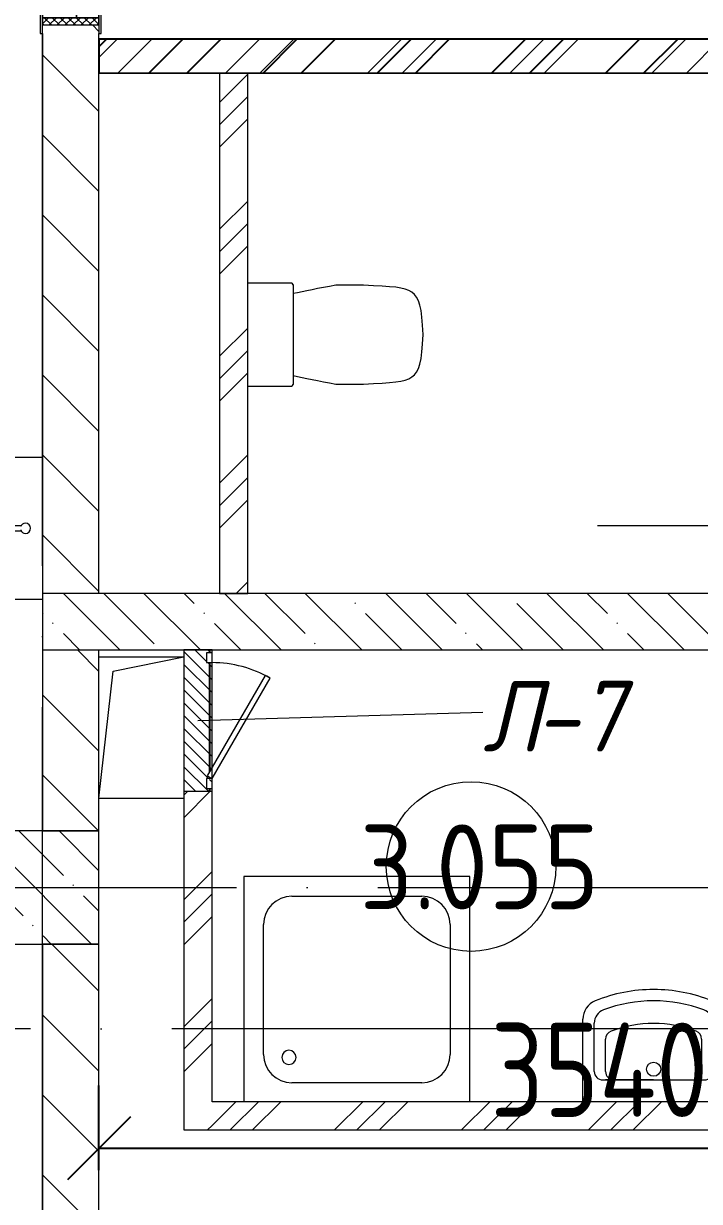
# Model space of a CAD drawing. Header units: millimetres. Extents: x -68946 to 690821, y -552984 to 293768.
# Drawn here: x 164486 to 166877, y -237041 to -232876 of the extents above; entities that cross this region are included whole.
import ezdxf

# ---------------------------------------------------------------- set-up
doc = ezdxf.new("R2010")
doc.units = ezdxf.units.MM
doc.linetypes.add('ADSK_Линия сетки', pattern=[2500, 2000, -250, 0, -250])
doc.layers.get('Defpoints').update_dxf_attribs({"color": 250})
for name, color, linetype, lineweight in [('0) блоки', 250, 'Continuous', 25), ('A-AREA-____-IDEN', 250, 'Continuous', 9), ('A-DETL-GENF-OTLN', 250, 'Continuous', 5), ('A-DOOR-____-IDEN', 250, 'Continuous', 9), ('A-DOOR-____-MCUT', 250, 'Continuous', 5), ('A-DOOR-____-OTLN', 250, 'Continuous', 5), ('A-DOOR-FRAM-MCUT', 250, 'Continuous', 5), ('A-DOOR-FRAM-OTLN', 250, 'Continuous', 5), ('A-FLOR-____-OTLN', 250, 'Continuous', 9), ('A-GENM-____-MCUT', 250, 'Continuous', 25), ('A-GENM-____-OTLN', 250, 'Continuous', 9), ('A-GLAZ-____-OTLN', 250, 'Continuous', 5), ('A-WALL-____-MCUT', 250, 'Continuous', 13), ('A-WALL-____-PATT', 250, 'Continuous', 13), ('P-SANR-FIXT-OTLN', 250, 'Continuous', 9), ('S-COLS-____-MCUT', 250, 'Continuous', 25), ('S-COLS-____-OTLN', 250, 'Continuous', 9), ('S-GRID-____-OTLN', 250, 'Continuous', 9)]:
    doc.layers.add(name, color=color, linetype=linetype, lineweight=lineweight)
doc.styles.add('ISOCPEUR_1', font='isocpeur.ttf', dxfattribs={"width": 0.9, "height": 250})
doc.styles.add('ISOCPEUR_I', font='isocpeui.ttf', dxfattribs={"width": 0.9, "height": 12.5})
doc.styles.get("Standard").update_dxf_attribs({"font": 'ГОСТ тип А.ttf'})
doc.dimstyles.new('А3', dxfattribs={"dimtxt": 333, "dimasz": 222, "dimexe": 222, "dimexo": 111, "dimgap": 111, "dimtad": 1, "dimtoh": 1, "dimdec": 0, "dimrnd": 0.0015, "dimzin": 0, "dimdsep": 46, "dimtxsty": 'Standard', "dimblk": 'OBLIQUE', "dimcen": 0, "dimclrd": 7, "dimclre": 7, "dimclrt": 7, "dimadec": 0, "dimazin": 0, "dimtfac": 1, "dimtdec": 0, "dimtofl": 0, "dimtmove": 0, "dimatfit": 3, "dimfxl": 1, "dimtolj": 1, "dimtzin": 0, "dimarcsym": 0})
pattern_1 = [(45, (28052.9, -258555.93), (-224.5064, 224.5064), []), (45, (28132.28, -258555.93), (0, 449.0128), []), (45, (27973.53, -258555.93), (0, 449.0128), [])]
pattern_2 = [(135, (28052.9, -258555.93), (-142.5612, -142.5612), []), (135, (28195.47, -258555.93), (-142.5612, -142.5612), [252.016, -50.403, 3.353, -47.05])]

# ---------------------------------------------------------------- blocks, each defined once
blk = doc.blocks.new('Дверь_СКБ_2Ст_Внутренняя1 - Н_ВВ-10_3_2200x2600h_Фрамуга сверху 2-42980832-АР1_Маркировочный план 3 этажа секция 2_3')
at = {"layer": 'A-DOOR-____-OTLN'}
h = blk.add_hatch(dxfattribs=at)
h.set_pattern_fill('FP_12', color=256, style=0, pattern_type=2)
h.set_pattern_definition([(135, (1201.41, 164.685), (-14.1421, -14.1421), []), (225, (1201.41, 164.685), (14.1421, -14.1421), [])])
h.paths.add_polyline_path([(1112.5, 20), (1112.5, 100), (1087.5, 100), (1087.5, -100), (1112.5, -100), (1112.5, -20)])
at = {"layer": 'A-DOOR-FRAM-OTLN'}
h = blk.add_hatch(dxfattribs=at)
h.set_pattern_fill('FP_13', color=256, style=0, pattern_type=2)
h.set_pattern_definition([(45, (-921.384, 164.685), (-14.1421, 14.1421), []), (135, (-921.384, 164.685), (-14.1421, -14.1421), [])])
h.paths.add_polyline_path([(-1062.5, -20), (-1062.5, 100), (-1087.5, 100), (-1087.5, -100), (-1062.5, -100)])
at = {"layer": 'A-DOOR-____-MCUT'}
for p, q in [((-937.5, 1050), (-937.5, 100)), ((-897.5, 1050), (-937.5, 1050)), ((-897.5, 100), (-897.5, 1050)), ((962.5, 1050), (922.5, 1050)), ((922.5, 1050), (922.5, 100)), ((962.5, 100), (962.5, 1050)), ((-937.5, 100), (-897.5, 100)), ((922.5, 100), (962.5, 100))]:
    blk.add_line(p, q, dxfattribs=at)
at = {"layer": 'A-DOOR-____-OTLN'}
for centre, start, end in [((-937.5, 100), 0, 90), ((962.5, 100), 90, 180)]:
    blk.add_arc(centre, 950, start, end, dxfattribs=at)
at = {"layer": 'A-DOOR-FRAM-MCUT'}
for p, q in [((-1047.5, 108), (-1117.5, 108)), ((-1117.5, 108), (-1117.5, 100)), ((-1117.5, 100), (-1047.5, 100)), ((-1062.5, 100), (-1087.5, 100)), ((-1087.5, 100), (-1087.5, -100)), ((-937.5, 100), (-1062.5, 100)), ((-1062.5, 100), (-1062.5, 20)), ((-1062.5, -100), (-1062.5, 100)), ((-1047.5, 100), (-1062.5, 100)), ((-1062.5, 100), (-1062.5, 99)), ((-1062.5, 99), (-1047.5, 99)), ((-1047.5, 100), (-1047.5, 108)), ((-1047.5, 99), (-1047.5, 100)), ((-937.5, 60), (-937.5, 100)), ((962.5, 100), (962.5, 60)), ((1087.5, 100), (962.5, 100)), ((1142.5, 108), (1072.5, 108)), ((1072.5, 108), (1072.5, 100)), ((1087.5, 100), (1072.5, 100)), ((1072.5, 100), (1072.5, 99)), ((1072.5, 100), (1142.5, 100)), ((1072.5, 99), (1087.5, 99)), ((1087.5, 20), (1087.5, 100)), ((1112.5, 100), (1087.5, 100)), ((1087.5, 100), (1087.5, -100)), ((1087.5, 99), (1087.5, 100)), ((1112.5, -100), (1112.5, 100)), ((1142.5, 100), (1142.5, 108)), ((-927.5, 60), (-937.5, 60)), ((-927.5, 20), (-927.5, 60)), ((962.5, 60), (952.5, 60)), ((952.5, 60), (952.5, 20)), ((-1062.5, 20), (-927.5, 20)), ((-1047.5, 20), (-1062.5, 20)), ((-1062.5, 20), (-1062.5, -100)), ((-1047.5, -100), (-1047.5, 20)), ((952.5, 20), (1087.5, 20)), ((1087.5, 20), (1072.5, 20)), ((1072.5, 20), (1072.5, -100)), ((1087.5, -100), (1087.5, 20)), ((-1047.5, -100), (-1117.5, -100)), ((-1117.5, -100), (-1117.5, -108)), ((-1117.5, -108), (-1047.5, -108)), ((-1087.5, -100), (-1062.5, -100)), ((-1062.5, -100), (-1047.5, -100)), ((-1047.5, -108), (-1047.5, -100)), ((1072.5, -100), (1087.5, -100)), ((1142.5, -100), (1072.5, -100)), ((1072.5, -100), (1072.5, -108)), ((1072.5, -108), (1142.5, -108)), ((1087.5, -100), (1112.5, -100)), ((1142.5, -108), (1142.5, -100))]:
    blk.add_line(p, q, dxfattribs=at)
blk = doc.blocks.new('SND_Aquanet_Душевой поддон_HX108_Квадратный_С опорами_Сантехкомплект__$ - 800х800-18975619-АР1_Маркировочный план 3 этажа секция 2_3')
at = {"layer": 'P-SANR-FIXT-OTLN', "lineweight": 5}
for p, q in [((400, 400), (-396.7, 400)), ((400, -400), (400, 400)), ((-230, 330), (230, 330)), ((-330, -230), (-330, 230)), ((330, 230), (330, -230)), ((230, -330), (-230, -330)), ((-396.7, -400), (400, -400))]:
    blk.add_line(p, q, dxfattribs=at)
for centre, radius, start, end in [((-230, 230), 100, 90, 180), ((230, 230), 100, 0, 90), ((-240, 240), 25, 90, 270), ((-240, 240), 25, 270, 90), ((-230, -230), 100, 180, 270), ((230, -230), 100, 270, 0)]:
    blk.add_arc(centre, radius, start, end, dxfattribs=at)
blk = doc.blocks.new('SND_2D_Раковина - 500x400-25980301-АР1_Маркировочный план 3 этажа секция 2_3')
at = {"layer": 'P-SANR-FIXT-OTLN', "lineweight": 5}
for p, q in [((-250, -176.7), (-250, 114.9)), ((-250, -176.7), (-250, 114.9)), ((-250, -176.7), (-250, 114.9)), ((-210, -70), (-210, 101.2)), ((210, 101.2), (210, -70)), ((250, 114.9), (250, -176.7)), ((250, 114.9), (250, -176.7)), ((250, 114.9), (250, -176.7)), ((-170, -70), (-170, 44.6)), ((170, 44.6), (170, -70)), ((-180, -100), (-160, -100)), ((0, -100), (-170, -100)), ((-140, -100), (140, -100)), ((140, -100), (180, -100))]:
    blk.add_line(p, q, dxfattribs=at)
blk.add_circle((0, -61.8), 25, dxfattribs=at)
for centre, radius, start, end in [((0, -328.6), 548.6, 90, 112.0913), ((0, -328.6), 548.6, 90, 112.0913), ((0, -328.6), 548.6, 90, 112.0913), ((0, -328.6), 548.6, 67.9087, 90), ((0, -328.6), 548.6, 67.9087, 90), ((0, -328.6), 548.6, 67.9087, 90), ((-180, 114.9), 70, 112.0913, 180), ((-180, 114.9), 70, 112.0913, 180), ((-180, 114.9), 70, 112.0913, 180), ((0, -328.6), 508.6, 90, 110.4185), ((0, -328.6), 508.6, 69.5815, 90), ((180, 114.9), 70, 0, 67.9087), ((180, 114.9), 70, 0, 67.9087), ((180, 114.9), 70, 0, 67.9087), ((-160, 101.2), 50, 110.4185, 180), ((160, 101.2), 50, 360, 69.5815), ((0, -328.6), 428.6, 90, 110.5616), ((0, -328.6), 428.6, 69.4384, 90), ((-140, 44.6), 30, 110.5616, 180), ((140, 44.6), 30, 0, 69.4384), ((-180, -70), 30, 180, 270), ((-140, -70), 30, 180, 270), ((140, -70), 30, 270, 0), ((180, -70), 30, 270, 0)]:
    blk.add_arc(centre, radius, start, end, dxfattribs=at)
blk = doc.blocks.new('SND_Унитаз_Santek_HEO - Santek HEO_ 365х635х785_ выпуск-прямой_ PN4_5_ Х-резьба НР DN15_ К-гл_кон_ П DN100-V31-АР1_Маркировочный план 3 этажа секция 2_3')
at = {"layer": 'P-SANR-FIXT-OTLN', "lineweight": 5}
for p, q in [((-182.5, -14), (-182.5, -165.8)), ((182.5, -165.8), (182.5, -14)), ((-172.5, -175.8), (172.5, -175.8)), ((-175, -325.6), (-175, -423.4)), ((175, -423.4), (175, -325.6))]:
    blk.add_line(p, q, dxfattribs=at)
for centre, start, end in [((-172.5, -165.8), 180, 270), ((-172.5, -165.8), 180, 255), ((172.5, -165.8), 270, 360), ((172.5, -165.8), 285, 360)]:
    blk.add_arc(centre, 10, start, end, dxfattribs=at)
for points in [[(-145, -174.9), (-153.6, -214.5), (-163, -263.9), (-175, -325.6)], [(175, -325.6), (163, -263.9), (153.6, -214.5), (145, -174.9)]]:
    blk.add_open_spline(points, degree=3, dxfattribs=at)
for points, knots in [([(-175, -423.4), (-169.2, -526.5), (-168.1, -609.5), (-96, -631.3), (0, -634.5)], [0, 0, 0, 0, 0.2757876, 0.5440111, 0.5440111, 0.5440111, 0.5440111]), ([(0, -634.5), (96, -631.3), (168.1, -609.5), (169.2, -526.5), (175, -423.4)], [0, 0, 0, 0, 0.2682234, 0.5440111, 0.5440111, 0.5440111, 0.5440111])]:
    blk.add_open_spline(points, degree=3, knots=knots, dxfattribs=at)
blk = doc.blocks.new('Раковина_АИ_3D_Рен_МГН_Santek Neo 50 - Раковина 500x400x170-V68-АР1_Маркировочный план 3 этажа секция 2_3')
at = {"layer": 'P-SANR-FIXT-OTLN', "lineweight": 5}
for p, q in [((-250, 25), (-250, -335)), ((250, -335), (250, 25)), ((-170, -75), (-10, -75)), ((-10, -167), (-10, -49.9)), ((10, -50), (10, -167)), ((10, -75), (170, -75)), ((-170, -89.7), (170, -89.7)), ((-220, -295), (-220, -125)), ((-220, -295), (-220, -139.7)), ((-5.9, -137), (-7, -137)), ((-7, -137), (-7, -137)), ((-5.9, -137), (5.9, -137)), ((0, -150), (0, -220)), ((7, -137), (5.9, -137)), ((7, -137), (7, -137)), ((220, -125), (220, -295)), ((220, -139.7), (220, -295)), ((35, -185), (-35, -185)), ((-10, -167), (10, -167)), ((170, -345), (-170, -345)), ((170, -345), (-170, -345)), ((-210, -375), (210, -375))]:
    blk.add_line(p, q, dxfattribs=at)
for centre, radius, start, end in [((0, -35), 18, 360, 180), ((0, -35), 18, 180, 250.809), ((0, -35), 18, 289.191, 360), ((-170, -125), 50, 90, 180), ((0, -35), 18, 295.1932, 300), ((0, -35), 18, 309.9994, 315), ((0, -35), 18, 324.9997, 330), ((170, -125), 50, 0, 90), ((-170, -139.7), 50, 90, 180), ((170, -139.7), 50, 0, 90), ((0, -185), 35, 0, 180), ((0, -185), 35, 106.6727, 180), ((0, -185), 23, 360, 180), ((0, -185), 23, 115.3299, 180), ((0, -185), 23, 360, 64.6701), ((0, -185), 35, 0, 73.3273), ((0, -185), 35, 180, 0), ((0, -185), 35, 180, 360), ((0, -185), 23, 180, 360), ((0, -185), 23, 180, 360), ((-170, -295), 50, 180, 270), ((-170, -295), 50, 180, 270), ((170, -295), 50, 270, 0), ((170, -295), 50, 270, 0), ((-210, -335), 40, 180, 270), ((210, -335), 40, 270, 0)]:
    blk.add_arc(centre, radius, start, end, dxfattribs=at)
for points in [[(-6.2, -51.9), (-6.1, -51.9), (-6, -52), (-5.9, -52)], [(5.9, -52), (6, -52), (6.1, -51.9), (6.2, -51.9)]]:
    blk.add_open_spline(points, degree=3, dxfattribs=at)
blk = doc.blocks.new('_Wn_-As_OpeningMEP_floor__Rectangular - _Wn_-As_OpeningMEP_floor__Rectangular-39869585-АР1_Маркировочный план 3 этажа секция 2_3')
at = {"layer": 'A-DETL-GENF-OTLN', "lineweight": 5}
for p, q in [((-100, 250), (150, 300)), ((-150, -199.8), (-100, 250))]:
    blk.add_line(p, q, dxfattribs=at)
blk = doc.blocks.new('АР_Люк - ЛРС_ВК_500х400_наружный_NCS S 1000-N-V205-АР1_Маркировочный план 3 этажа секция 2_3')
at = {"layer": 'A-DOOR-____-OTLN'}
h = blk.add_hatch(dxfattribs=at)
h.set_pattern_fill('FP_144', color=256, style=0, pattern_type=2)
h.set_pattern_definition([(45, (125, 0), (-22.6274, 22.6274), [])])
h.paths.add_polyline_path([(375, -50), (375, 50), (330, 50), (320, 32.7), (290, 50), (-80, 50), (-80, 30), (-115, 30), (-115, 50), (-125, 50), (-125, -50), (207.3, -50)])
h.paths.add_polyline_path([(340, 43), (330, 41), (330, 43)])
h.paths.add_polyline_path([(365, 48), (365, 43), (340, 43)])
h.paths.add_polyline_path([(365, 30), (330, 30), (330, 40), (365, 40), (365, 32.7)])
at = {"layer": 'A-DETL-GENF-OTLN', "lineweight": 5}
for p, q in [((375, 50), (-125, 50)), ((-125, 50), (-125, -50)), ((375, -50), (375, 50)), ((-125, -50), (375, -50))]:
    blk.add_line(p, q, dxfattribs=at)
at = {"layer": 'A-DOOR-____-MCUT', "lineweight": 5}
for p, q in [((-25.1, 255), (-35.1, 237.7)), ((330, 50), (-25.1, 255)), ((-35.1, 237.7), (320, 32.7)), ((-80, 50), (-115, 50)), ((-115, 50), (-115, 30)), ((-80, 30), (-80, 50)), ((320, 32.7), (330, 50)), ((365, 50), (330, 50)), ((330, 50), (330, 30)), ((365, 30), (365, 50)), ((-115, 30), (-80, 30)), ((330, 30), (365, 30))]:
    blk.add_line(p, q, dxfattribs=at)
blk.add_arc((330, 50), 410, 150, 180, dxfattribs=at)
at = {"layer": 'A-DOOR-____-OTLN'}
blk.add_line((330, 50), (-25.1, 255), dxfattribs=at)
blk = doc.blocks.new('ASML_АР_Отделка Люка - ВО Отделка люков_Грунтовка 0_Шпатлевка 0_Окраска 0_0-42722003-АР1_Маркировочный план 3 этажа секция 2_3')
at = {"layer": 'A-GENM-____-MCUT', "lineweight": 5}
for p, q in [((-240, 3), (-250, 3)), ((-250, 3), (-250, 0)), ((177.1, 3), (-205, 3)), ((205, 3), (201, 3)), ((250, 3), (240, 3)), ((250, 0), (250, 3)), ((-250, 0), (-240, 0)), ((-205, 0), (182.3, 0)), ((199.2, 0), (205, 0)), ((240, 0), (250, 0))]:
    blk.add_line(p, q, dxfattribs=at)
blk = doc.blocks.new('AAR_СКБ_Марка_Помещения_мал - Номер-28977439-АР1_Маркировочный план 3 этажа секция 2_3')
at = {"layer": 'A-AREA-____-IDEN'}
blk.add_circle((-0.028, 0), 3, dxfattribs=at)
blk = doc.blocks.new('_Oblique')
at = {"color": 0, "linetype": 'ByBlock', "lineweight": -2}
blk.add_line((-0.5, -0.5), (0.5, 0.5), dxfattribs=at)
blk = doc.blocks.new('*D5422')
at = {"color": 7, "lineweight": -2, "transparency": 16777216}
for p, q in [((164752.9, -232820.1), (164752.9, -232320.1)), ((168302.9, -232819.8), (168302.9, -232319.8)), ((164752.9, -232542.1), (168302.9, -232541.8))]:
    blk.add_line(p, q, dxfattribs=at)
at = {"layer": 'Defpoints', "color": 0, "lineweight": 30, "transparency": 16777216}
for p in [(168302.9, -232541.8), (164752.9, -232931.1), (168302.9, -232930.8)]:
    blk.add_point(p, dxfattribs=at)
at = {"color": 7, "lineweight": -2, "transparency": 16777216, "xscale": 222, "yscale": 222, "zscale": 222}
for p, rotation in [((164752.9, -232542.1), 180.0051588255423), ((168302.9, -232541.8), 0.005158825542255155)]:
    blk.add_blockref('_Oblique', p, dxfattribs=dict(at, rotation=rotation))
at = {"color": 7, "transparency": 16777216, "insert": (166527.8, -232264.4), "char_height": 333, "attachment_point": 5, "rotation": 0.0052}
blk.add_mtext('\\A1;3550', dxfattribs=at)
blk = doc.blocks.new('*D5423')
at = {"color": 7, "lineweight": -2, "transparency": 16777216}
for p, q in [((164752.9, -236930.8), (164752.9, -236631.3)), ((168293.1, -236930.6), (168293, -236631.2)), ((164752.9, -236853.3), (168293, -236853.2))]:
    blk.add_line(p, q, dxfattribs=at)
at = {"layer": 'Defpoints', "color": 0, "lineweight": 30, "transparency": 16777216}
for p in [(168293, -236853.2), (164752.9, -237041.8), (168293.1, -237041.6)]:
    blk.add_point(p, dxfattribs=at)
at = {"color": 7, "lineweight": -2, "transparency": 16777216, "xscale": 222, "yscale": 222, "zscale": 222}
for p, rotation in [((164752.9, -236853.3), 180.0025794127736), ((168293, -236853.2), 0.002579412773576604)]:
    blk.add_blockref('_Oblique', p, dxfattribs=dict(at, rotation=rotation))
at = {"color": 7, "transparency": 16777216, "insert": (166523, -236575.8), "char_height": 333, "attachment_point": 5, "rotation": 0.0026}
blk.add_mtext('\\A1;3540', dxfattribs=at)

msp = doc.modelspace()

# ---------------------------------------------------------------- hatches: boundary and pattern name
at = {"layer": '0) блоки'}
h = msp.add_hatch(dxfattribs=at)
h.set_pattern_fill('ANSI32', color=256, scale=30)
h.set_pattern_definition([(45, (0, 4110.83), (-202.05576, 202.05576), []), (45, (134.7, 4110.83), (-202.05576, 202.05576), [])])
h.paths.add_polyline_path([(164752.9057, -232931.0884), (164752.9057, -233050.929), (168293.0562, -233050.6103), (168293.0562, -232930.7696)])
at = {"layer": 'A-WALL-____-PATT', "lineweight": 15}
h = msp.add_hatch(dxfattribs=at)
h.set_pattern_fill('FP_1', color=256, style=0, pattern_type=2)
h.set_pattern_definition([(135, (28052.9, -258555.93), (-141.42136, -141.42136), [])])
h.paths.add_polyline_path([(164728.2838, -239730.9286), (164752.9057, -239730.9286), (164752.8838, -239530.9292), (164552.9057, -239530.9292), (164552.9057, -239730.9286)])
h.paths.add_polyline_path([(164552.9057, -239130.928), (164752.9056, -239130.928), (164752.8838, -236130.9292), (164552.9057, -236130.9292), (164552.9057, -237713.7219)])
h.paths.add_polyline_path([(164752.9057, -235730.9292), (164752.8838, -235090.9286), (164552.9057, -235090.9286), (164552.9057, -235730.9292), (164752.8838, -235730.9292)])
h.paths.add_polyline_path([(164552.9057, -234890.9286), (164752.9057, -234890.9286), (164752.8838, -232880.9286), (164552.9057, -232880.9286), (164552.9057, -234641.3808)])
h.paths.add_polyline_path([(164728.2838, -230680.9286), (164752.9057, -230680.9286), (164752.8838, -230430.9297), (164552.906, -230430.9286), (164552.9057, -230680.9286), (164632.9057, -230680.9286)])
h = msp.add_hatch(dxfattribs=at)
h.set_pattern_fill('FP_2', color=256, style=0, pattern_type=2)
h.set_pattern_definition([(45, (28052.9, -258555.93), (-251.4472, 251.4472), []), (45, (28052.9, -258174.93), (-251.4472, 251.4472), [])])
h.paths.add_polyline_path([(168281.3455, -233050.929), (168302.9057, -233050.929), (168302.9057, -232930.929), (164752.9057, -232930.929), (164752.9057, -233050.929), (168272.8838, -233050.929)])
h = msp.add_hatch(dxfattribs=at)
h.set_pattern_fill('FP_11', color=256, style=0, pattern_type=2)
h.set_pattern_definition(pattern_1)
h.paths.add_polyline_path([(165179.0766, -234890.9286), (165279.0766, -234890.9286), (165279.0766, -233050.929), (165179.0766, -233050.929), (165179.0766, -234664.0515)])
h = msp.add_hatch(dxfattribs=at)
h.set_pattern_fill('FP_19', color=256, style=0, pattern_type=2)
h.set_pattern_definition(pattern_2)
h.paths.add_polyline_path([(166079.8867, -235090.9286), (168302.8838, -235090.9286), (168302.8838, -234890.9286), (164552.8838, -234890.9286), (164552.9057, -235090.9286), (165279.0766, -235090.9286)])
h = msp.add_hatch(dxfattribs=at)
h.set_pattern_fill('FP_11', color=256, style=0, pattern_type=2)
h.set_pattern_definition(pattern_1)
h.paths.add_polyline_path([(165153.0766, -236788.4804), (165153.0766, -235590.9286), (165053.0766, -235590.9286), (165053.0766, -236788.4804)])
h = msp.add_hatch(dxfattribs=at)
h.set_pattern_fill('FP_11', color=256, style=0, pattern_type=2)
h.set_pattern_definition(pattern_1)
h.paths.add_polyline_path([(167431.4897, -236788.4804), (168302.8838, -236788.4804), (168302.1469, -236688.4804), (165153.0766, -236688.4804), (165153.0766, -236788.4804), (166079.8867, -236788.4804)])
at = {"layer": 'S-COLS-____-OTLN', "lineweight": 5}
h = msp.add_hatch(dxfattribs=at)
h.set_pattern_fill('FP_19', color=256, style=0, pattern_type=2)
h.set_pattern_definition(pattern_2)
h.paths.add_polyline_path([(164352.8838, -236130.9292), (164752.8838, -236130.9292), (164752.8838, -235730.9292), (164352.8838, -235730.9292), (164352.8838, -235858.9286)])

# ---------------------------------------------------------------- linework, layer by layer
at = {"layer": '0) блоки'}
msp.add_lwpolyline([(164752.9057, -232931.0884), (164752.9057, -233050.929), (168293.0562, -233050.6103), (168293.0562, -232930.7696)], close=True, dxfattribs=at)
at = {"layer": 'A-DOOR-____-IDEN'}
msp.add_line((165103.0766, -235340.9286), (166110.7192, -235311.4051), dxfattribs=at)
at = {"layer": 'A-FLOR-____-OTLN', "lineweight": 5}
for p, q in [((166516.0341, -234650.9286), (167285.0766, -234650.9286)), ((164752.9057, -235115.9286), (165052.8838, -235115.9286)), ((165052.8838, -235115.9286), (165052.8838, -235615.9286)), ((165052.8838, -235615.9286), (164752.9057, -235615.9286))]:
    msp.add_line(p, q, dxfattribs=at)
at = {"layer": 'A-WALL-____-MCUT', "color": 7, "lineweight": 15}
for p, q in [((164552.9057, -232910.9286), (164552.9057, -234890.9286)), ((164752.9057, -232930.929), (164752.9057, -232910.9286)), ((168502.9057, -232930.929), (164752.9057, -232930.929)), ((164752.9057, -233050.929), (168302.9057, -233050.929)), ((164752.9057, -234890.9286), (164752.9057, -233050.929)), ((165279.0766, -233050.9286), (165179.0766, -233050.9286)), ((165179.0766, -233050.9286), (165179.0766, -234890.9286)), ((165279.0766, -234890.9286), (165279.0766, -233050.9286)), ((165179.0766, -234890.9286), (165279.0766, -234890.9286)), ((164552.9057, -235090.9286), (164552.9057, -235730.9292)), ((164752.9057, -235730.9292), (164752.9057, -235090.9286)), ((165053.0766, -235090.9286), (165053.0766, -236788.4804)), ((165143.0766, -235090.9286), (165053.0766, -235090.9286)), ((165153.0766, -235090.9286), (165146.0766, -235090.9286)), ((165153.0766, -235100.9286), (165153.0766, -235090.9286)), ((165153.0766, -235505.9286), (165153.0766, -235135.9286)), ((165153.0766, -236688.4804), (165153.0766, -235580.9286)), ((164552.9057, -236130.9292), (164552.9057, -239130.9292)), ((164752.9057, -239130.9292), (164752.9057, -236130.9292)), ((168302.8838, -236688.4804), (165153.0766, -236688.4804)), ((165053.0766, -236788.4804), (168302.8838, -236788.4804))]:
    msp.add_line(p, q, dxfattribs=at)
at = {"layer": 'A-WALL-____-MCUT', "lineweight": 15}
for p, q in [((164752.9057, -232930.929), (164752.9057, -233050.929)), ((164552.9057, -235730.9292), (164752.9057, -235730.9292)), ((164752.9057, -236130.9292), (164552.9057, -236130.9292))]:
    msp.add_line(p, q, dxfattribs=at)
at = {"layer": 'A-WALL-____-MCUT', "color": 250, "lineweight": 15}
for p, q in [((164552.8838, -234890.9286), (164552.8838, -235090.9286)), ((168302.9057, -234890.9286), (164552.8838, -234890.9286)), ((164552.9067, -234890.9286), (164552.9067, -235090.9286)), ((164552.8838, -235090.9286), (165143.0766, -235090.9286)), ((165146.0766, -235090.9286), (168302.9057, -235090.9286))]:
    msp.add_line(p, q, dxfattribs=at)
at = {"layer": 'S-COLS-____-MCUT', "lineweight": 5}
for p, q in [((164552.9057, -235730.9292), (164352.8838, -235730.9292)), ((164752.8838, -236130.9292), (164752.8838, -235730.9292)), ((164352.8838, -236130.9292), (164552.9057, -236130.9292))]:
    msp.add_line(p, q, dxfattribs=at)
at = {"layer": 'S-COLS-____-OTLN', "lineweight": 5}
for p, q in [((164752.8838, -235730.9292), (164552.9057, -235730.9292)), ((164552.9057, -236130.9292), (164752.8838, -236130.9292))]:
    msp.add_line(p, q, dxfattribs=at)
at = {"layer": 'S-GRID-____-OTLN', "linetype": 'ADSK_Линия сетки'}
for p, q in [((164552.9057, -262294.7685), (164552.9057, -197353.9241)), ((93236.8325, -235930.9286), (181748.3453, -235930.9286)), ((184510.8783, -236430.9286), (127372.9057, -236430.9286))]:
    msp.add_line(p, q, dxfattribs=at)

# ---------------------------------------------------------------- block references
at = {"layer": 'A-AREA-____-IDEN', "xscale": 99.99999999999993, "yscale": 99.99999999999993, "zscale": 99.99999999999993}
msp.add_blockref('AAR_СКБ_Марка_Помещения_мал - Номер-28977439-АР1_Маркировочный план 3 этажа секция 2_3', (166072.1159, -235856.8527), dxfattribs=at)
at = {"layer": 'A-DOOR-____-OTLN'}
for name, p, rotation in [('Дверь_СКБ_2Ст_Внутренняя1 - Н_ВВ-10_3_2200x2600h_Фрамуга сверху 2-42980832-АР1_Маркировочный план 3 этажа секция 2_3', (164652.9057, -231768.4286), 270), ('АР_Люк - ЛРС_ВК_500х400_наружный_NCS S 1000-N-V205-АР1_Маркировочный план 3 этажа секция 2_3', (165103.0766, -235215.9286), 269.9999999999945)]:
    msp.add_blockref(name, p, dxfattribs=dict(at, rotation=rotation))
at = {"layer": 'A-GENM-____-OTLN', "lineweight": 5, "rotation": 269.9999999999945}
msp.add_blockref('ASML_АР_Отделка Люка - ВО Отделка люков_Грунтовка 0_Шпатлевка 0_Окраска 0_0-42722003-АР1_Маркировочный план 3 этажа секция 2_3', (165143.0766, -235340.9286), dxfattribs=at)
at = {"layer": 'A-GLAZ-____-OTLN'}
msp.add_blockref('_Wn_-As_OpeningMEP_floor__Rectangular - _Wn_-As_OpeningMEP_floor__Rectangular-39869585-АР1_Маркировочный план 3 этажа секция 2_3', (164902.8838, -235415.9286), dxfattribs=at)
at = {"layer": 'P-SANR-FIXT-OTLN', "lineweight": 5}
for name, p, rotation in [('SND_Унитаз_Santek_HEO - Santek HEO_ 365х635х785_ выпуск-прямой_ PN4_5_ Х-резьба НР DN15_ К-гл_кон_ П DN100-V31-АР1_Маркировочный план 3 этажа секция 2_3', (165265.0766, -233975.9292), 89.99999999999955), ('Раковина_АИ_3D_Рен_МГН_Santek Neo 50 - Раковина 500x400x170-V68-АР1_Маркировочный план 3 этажа секция 2_3', (164527.9171, -234660.8822), 270), ('SND_Aquanet_Душевой поддон_HX108_Квадратный_С опорами_Сантехкомплект__$ - 800х800-18975619-АР1_Маркировочный план 3 этажа секция 2_3', (165665.0766, -236291.7624), 89.99999999999382)]:
    msp.add_blockref(name, p, dxfattribs=dict(at, rotation=rotation))
msp.add_blockref('SND_2D_Раковина - 500x400-25980301-АР1_Маркировочный план 3 этажа секция 2_3', (166715.0766, -236511.7624), dxfattribs=at)

# ---------------------------------------------------------------- texts
at = {"layer": 'A-AREA-____-IDEN', "insert": (165675.3768, -235708.1929), "char_height": 300, "width": 654.177, "attachment_point": 1, "style": 'ISOCPEUR_1'}
msp.add_mtext('3.055', dxfattribs=at)
at = {"layer": 'A-DOOR-____-IDEN', "char_height": 250, "attachment_point": 1, "style": 'ISOCPEUR_I'}
for s, insert, width in [('\\fISOCPEUR|b0|i1|c204|p34|;\\W.9;Л', (166110.7192, -235200.0509), 223.670812), ('-7', (166295.2661, -235200.0509), 404.0505)]:
    msp.add_mtext(s, dxfattribs=dict(at, insert=insert, width=width))

# ---------------------------------------------------------------- dimensions: what is measured, and where the dimension line sits
for p1, p2, distance, picture, middle in [((164752.9057, -232931.0884), (168302.9057, -232930.7688), 388.9915, '*D5422', (166527.8457, -232264.4371)), ((164752.9057, -237041.7622), (168293.0562, -237041.6028), 188.426, '*D5423', (166522.96, -236575.7565))]:
    dim = msp.add_aligned_dim(p1=p1, p2=p2, distance=distance, dimstyle='А3')
    dim.commit()
    dim.dimension.update_dxf_attribs({"geometry": picture, "text_midpoint": middle})

doc.saveas('drawing.dxf')
